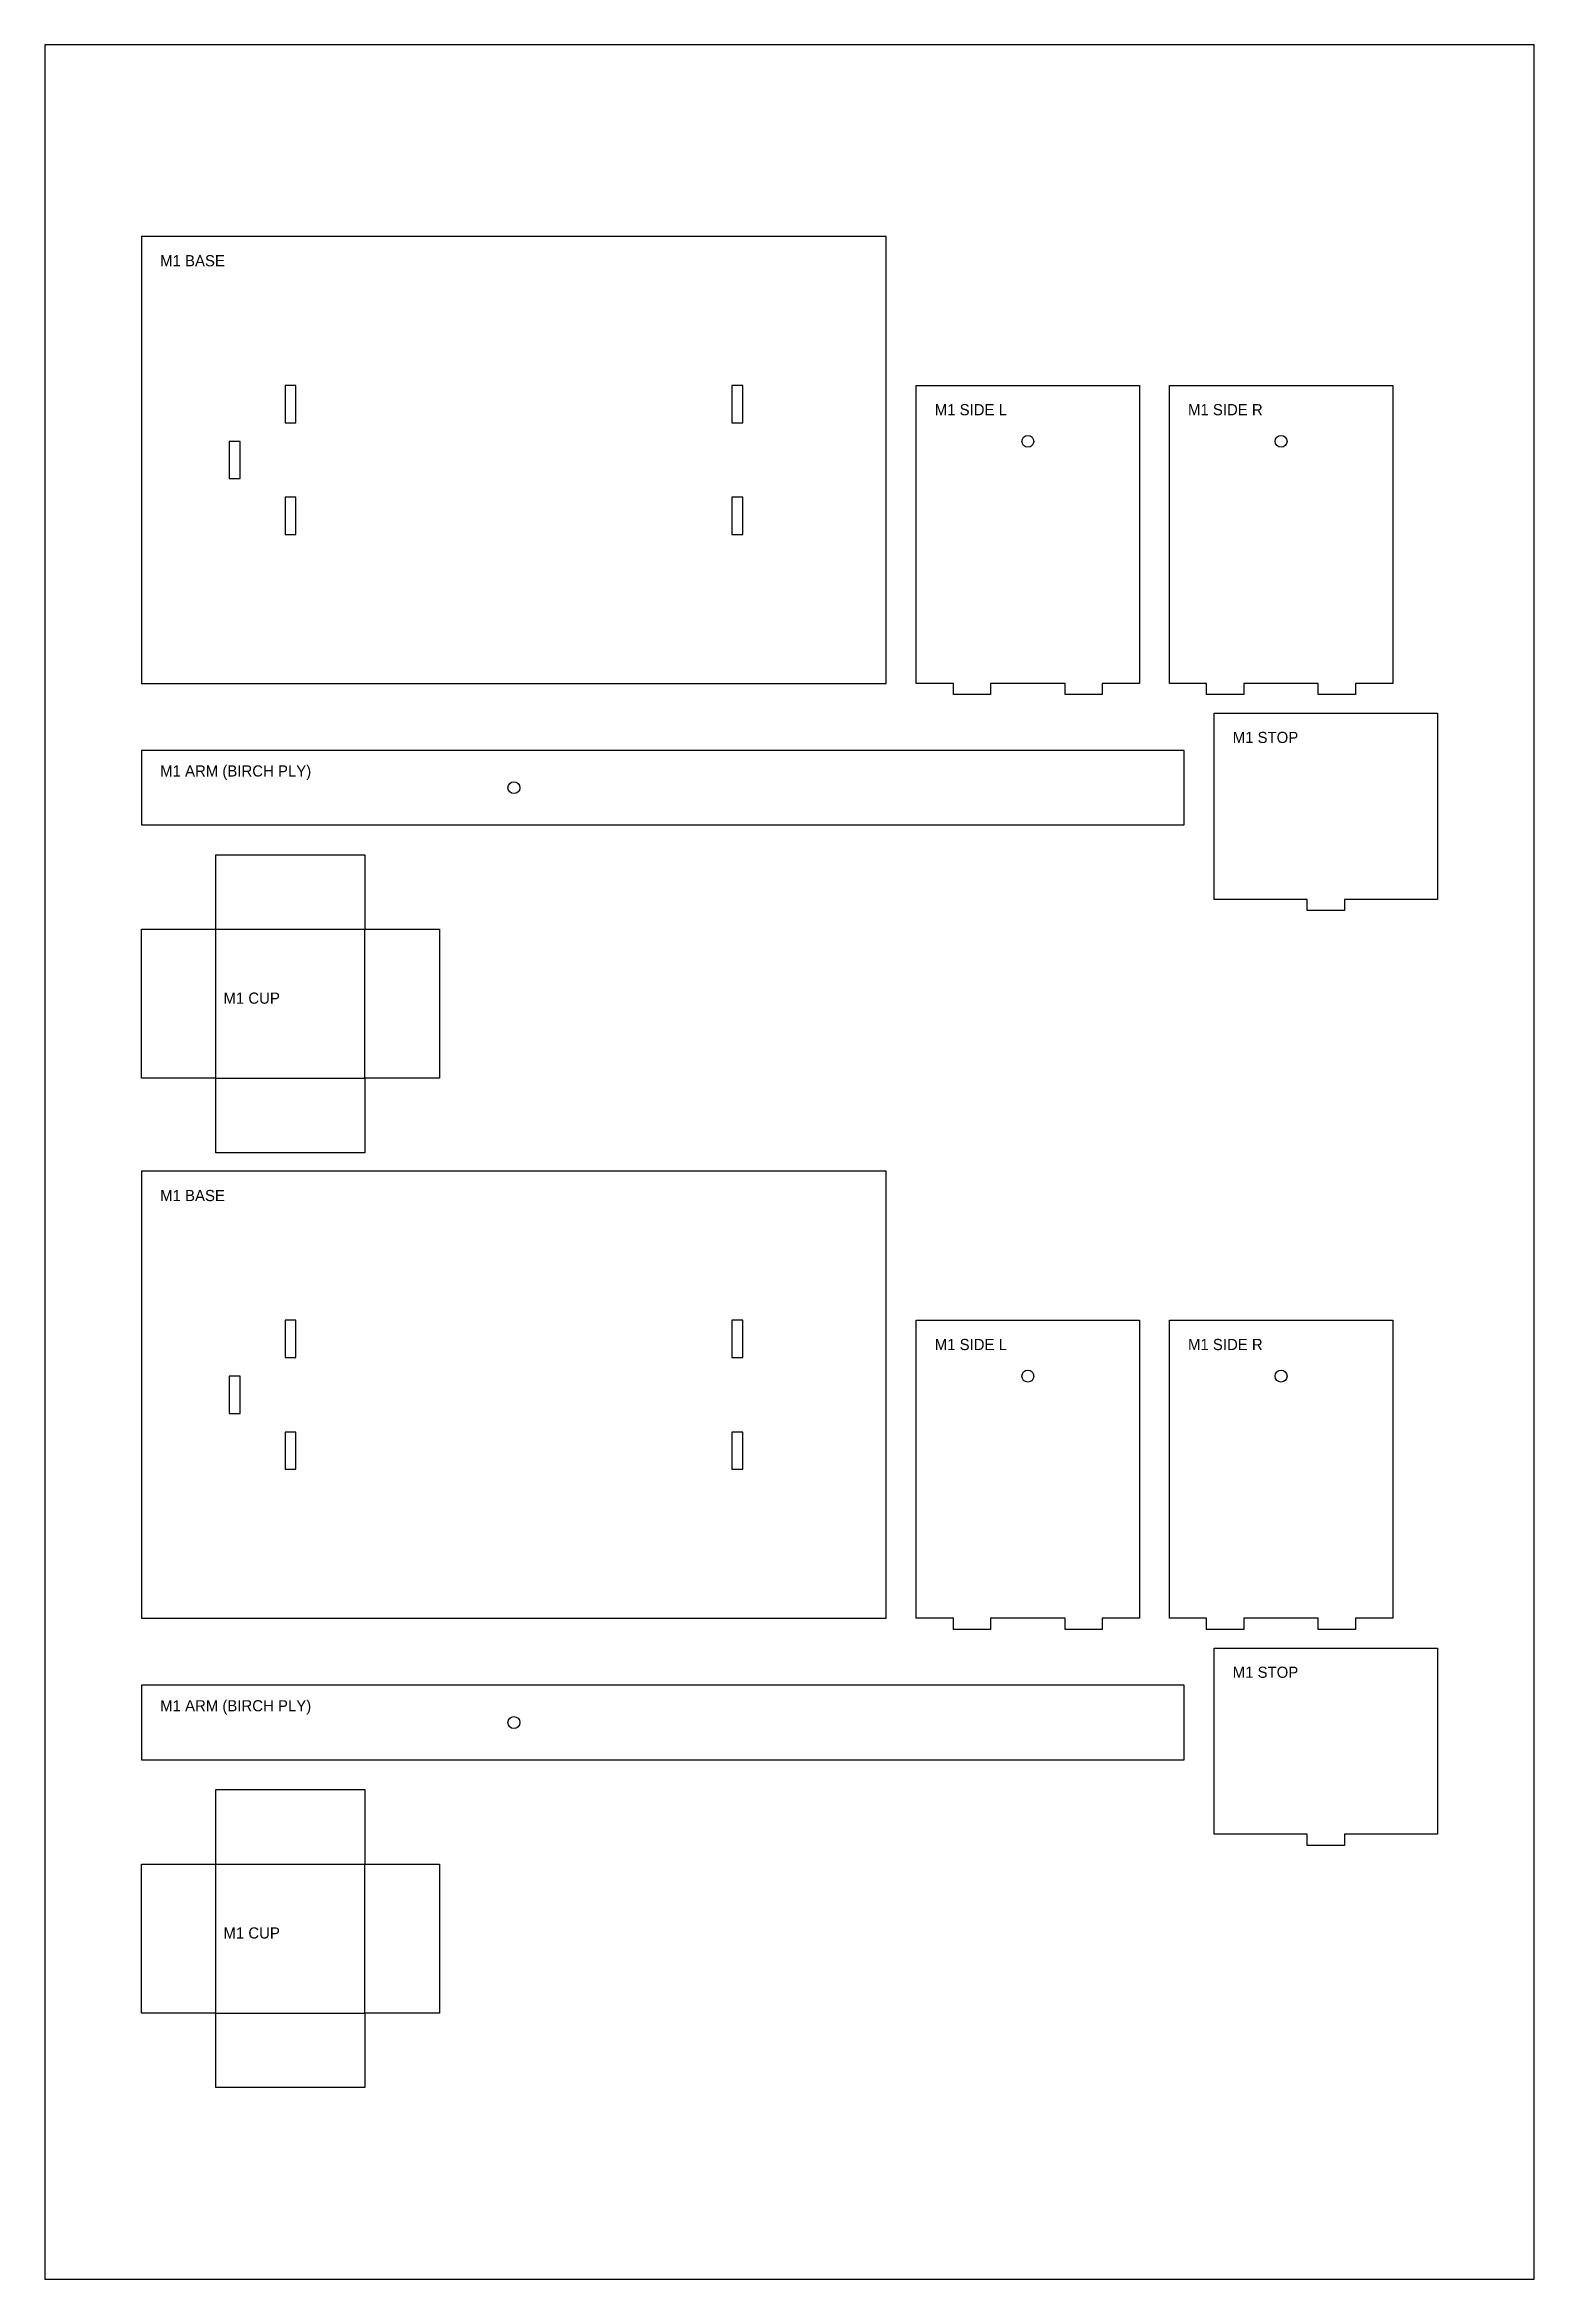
# Model space of a CAD drawing. Header units: metres. Extents: x 0 to 400, y 0 to 600.
import ezdxf

# ---------------------------------------------------------------- set-up
doc = ezdxf.new("R2010")
doc.units = ezdxf.units.M
for name, color, linetype in [('CUTS', 7, 'Continuous'), ('ENGRAVE', 1, 'Continuous'), ('SHEET', 8, 'Continuous')]:
    doc.layers.add(name, color=color, linetype=linetype)

msp = doc.modelspace()

# ---------------------------------------------------------------- linework, layer by layer
at = {"layer": 'CUTS'}
for points in [[(26, 428.5), (226, 428.5), (226, 548.5), (26, 548.5)], [(64.55, 498.5), (67.45, 498.5), (67.45, 508.5), (64.55, 508.5)], [(184.55, 498.5), (187.45, 498.5), (187.45, 508.5), (184.55, 508.5)], [(234, 508.5), (294, 508.5), (294, 428.5), (284, 428.5), (284, 425.5), (274, 425.5), (274, 428.5), (254, 428.5), (254, 425.5), (244, 425.5), (244, 428.5), (234, 428.5)], [(302, 508.5), (362, 508.5), (362, 428.5), (352, 428.5), (352, 425.5), (342, 425.5), (342, 428.5), (322, 428.5), (322, 425.5), (312, 425.5), (312, 428.5), (302, 428.5)], [(49.55, 483.5), (52.45, 483.5), (52.45, 493.5), (49.55, 493.5)], [(64.55, 468.5), (67.45, 468.5), (67.45, 478.5), (64.55, 478.5)], [(184.55, 468.5), (187.45, 468.5), (187.45, 478.5), (184.55, 478.5)], [(314, 420.5), (374, 420.5), (374, 370.5), (349, 370.5), (349, 367.5), (339, 367.5), (339, 370.5), (314, 370.5)], [(26, 390.5), (306, 390.5), (306, 410.5), (26, 410.5)], [(46, 382.5), (86, 382.5), (86, 362.5), (106, 362.5), (106, 322.5), (86, 322.5), (86, 302.5), (46, 302.5), (46, 322.5), (26, 322.5), (26, 362.5), (46, 362.5)], [(26, 177.5), (226, 177.5), (226, 297.5), (26, 297.5)], [(64.55, 247.5), (67.45, 247.5), (67.45, 257.5), (64.55, 257.5)], [(184.55, 247.5), (187.45, 247.5), (187.45, 257.5), (184.55, 257.5)], [(234, 257.5), (294, 257.5), (294, 177.5), (284, 177.5), (284, 174.5), (274, 174.5), (274, 177.5), (254, 177.5), (254, 174.5), (244, 174.5), (244, 177.5), (234, 177.5)], [(302, 257.5), (362, 257.5), (362, 177.5), (352, 177.5), (352, 174.5), (342, 174.5), (342, 177.5), (322, 177.5), (322, 174.5), (312, 174.5), (312, 177.5), (302, 177.5)], [(49.55, 232.5), (52.45, 232.5), (52.45, 242.5), (49.55, 242.5)], [(64.55, 217.5), (67.45, 217.5), (67.45, 227.5), (64.55, 227.5)], [(184.55, 217.5), (187.45, 217.5), (187.45, 227.5), (184.55, 227.5)], [(314, 169.5), (374, 169.5), (374, 119.5), (349, 119.5), (349, 116.5), (339, 116.5), (339, 119.5), (314, 119.5)], [(26, 139.5), (306, 139.5), (306, 159.5), (26, 159.5)], [(46, 131.5), (86, 131.5), (86, 111.5), (106, 111.5), (106, 71.5), (86, 71.5), (86, 51.5), (46, 51.5), (46, 71.5), (26, 71.5), (26, 111.5), (46, 111.5)]]:
    msp.add_lwpolyline(points, close=True, dxfattribs=at)
for centre in [(264, 493.5), (332, 493.5), (126, 400.5), (264, 242.5), (332, 242.5), (126, 149.5)]:
    msp.add_circle(centre, 1.6, dxfattribs=at)
at = {"layer": 'ENGRAVE'}
for p, q in [((46, 362.5), (86, 362.5)), ((46, 322.5), (46, 362.5)), ((86, 322.5), (86, 362.5)), ((46, 322.5), (86, 322.5)), ((46, 111.5), (86, 111.5)), ((46, 71.5), (46, 111.5)), ((86, 71.5), (86, 111.5)), ((46, 71.5), (86, 71.5))]:
    msp.add_line(p, q, dxfattribs=at)
at = {"layer": 'SHEET', "color": 8}
msp.add_lwpolyline([(0, 0), (400, 0), (400, 600), (0, 600)], close=True, dxfattribs=at)

# ---------------------------------------------------------------- texts
at = {"layer": 'ENGRAVE'}
for s, p in [('M1 BASE', (31, 540.5)), ('M1 SIDE L', (239, 500.5)), ('M1 SIDE R', (307, 500.5)), ('M1 STOP', (319, 412.5)), ('M1 ARM (BIRCH PLY)', (31, 403.5)), ('M1 CUP', (48, 342.5)), ('M1 BASE', (31, 289.5)), ('M1 SIDE L', (239, 249.5)), ('M1 SIDE R', (307, 249.5)), ('M1 STOP', (319, 161.5)), ('M1 ARM (BIRCH PLY)', (31, 152.5)), ('M1 CUP', (48, 91.5))]:
    msp.add_text(s, height=3, dxfattribs=at).set_placement(p)

doc.saveas('drawing.dxf')
